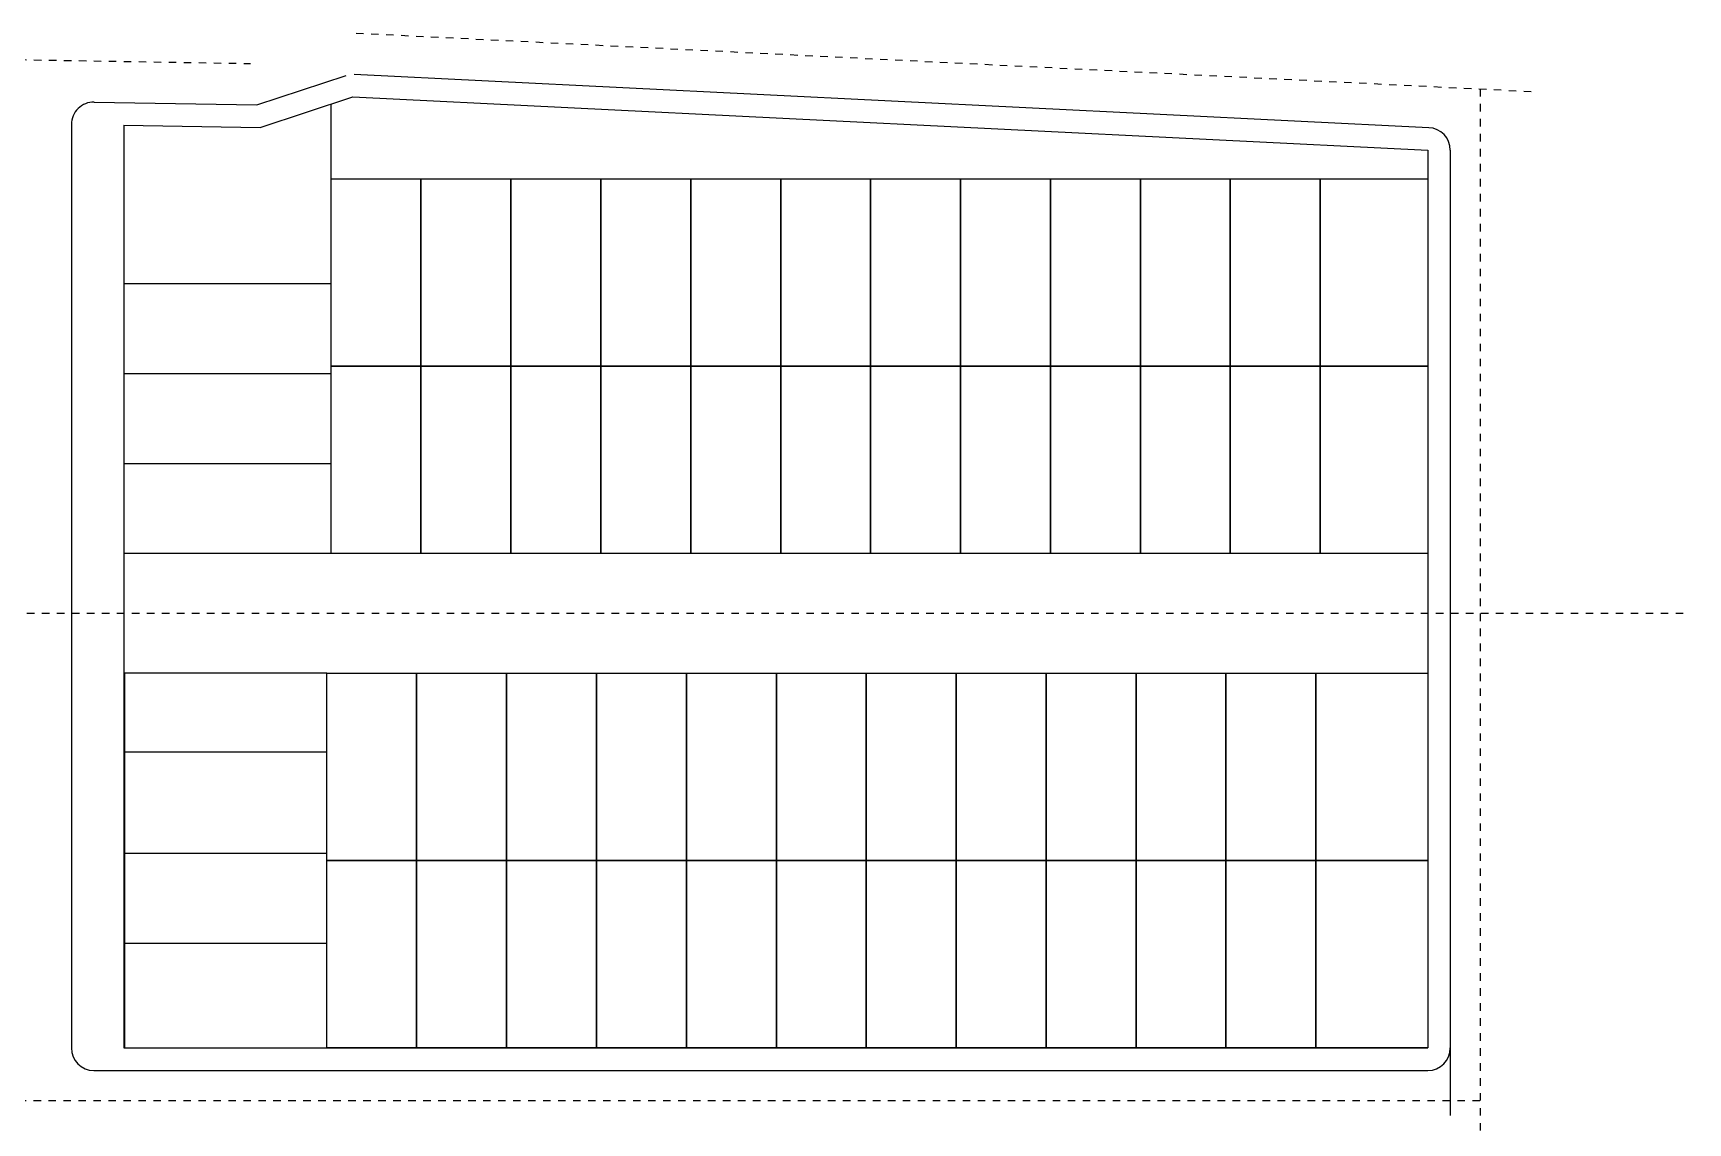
# Model space of a CAD drawing. Header units: millimetres. Extents: x 409504 to 410674, y 7402686 to 14806894.
# Drawn here: x 409906.9 to 410127.7, y 7402931.1 to 7403076.5 of the extents above; entities that cross this region are included whole.
import ezdxf

# ---------------------------------------------------------------- set-up
doc = ezdxf.new("R2010")
doc.units = ezdxf.units.MM
doc.linetypes.add('JIS_02_1.0', pattern=[2, 1, -1])
doc.layers.add('DIVISAS', color=1, linetype='Continuous', lineweight=25)
for name, color, linetype in [('G_meiofio', 8, 'Continuous'), ('G_quadra', 4, 'Continuous'), ('G_txareasdatas', 1, 'Continuous'), ('Piscina', 4, 'Continuous')]:
    doc.layers.add(name, color=color, linetype=linetype)

msp = doc.modelspace()

# ---------------------------------------------------------------- linework, layer by layer
at = {"layer": 'DIVISAS'}
for p, q in [((409919.01, 7403043.07), (409946.59, 7403043.07)), ((409919.01, 7403031.07), (409946.59, 7403031.07)), ((409919.01, 7403019.07), (409946.59, 7403019.07)), ((409919.08, 7402980.59), (409946.08, 7402980.59)), ((409919.08, 7402967.07), (409946.08, 7402967.07)), ((409919.08, 7402955.07), (409946.08, 7402955.07))]:
    msp.add_line(p, q, dxfattribs=at)
at = {"layer": 'G_meiofio', "linetype": 'JIS_02_1.0'}
for p, q in [((409950.01, 7403076.5), (410107.37, 7403068.68)), ((409899.01, 7403073.05), (409935.91, 7403072.44)), ((410100.01, 7403069.04), (410100.01, 7402721.23)), ((409704.96, 7402934.07), (410100.01, 7402934.07))]:
    msp.add_line(p, q, dxfattribs=at)
at = {"layer": 'G_meiofio'}
for p, q in [((409936.75, 7403066.93), (409948.66, 7403070.86)), ((409949.73, 7403071), (410093.16, 7403063.88)), ((409915.06, 7403067.29), (409936.75, 7403066.93)), ((409912.01, 7403064.34), (409912.01, 7402941.06)), ((410096.01, 7403060.88), (410096.01, 7402932.07)), ((409915.01, 7402938.07), (410093.01, 7402938.07))]:
    msp.add_line(p, q, dxfattribs=at)
at = {"layer": 'G_meiofio', "linetype": 'JIS_02_1.0'}
msp.add_lwpolyline([(409686.09, 7402999.07), (410127.72, 7402999.07)], dxfattribs=at)
at = {"layer": 'G_meiofio'}
for centre, start, end in [((409915.01, 7403064.29), 89.0484, 180), ((410093.01, 7403060.88), 359.9994, 87.1558), ((409915.01, 7402941.07), 180, 270), ((410093.01, 7402941.07), 270, 360)]:
    msp.add_arc(centre, 3, start, end, dxfattribs=at)
at = {"layer": 'G_quadra'}
for p, q in [((409949.59, 7403068.01), (410093.01, 7403060.88)), ((409919.01, 7403064.22), (409937.2, 7403063.92)), ((409919.01, 7403064.22), (409919.01, 7402941.07)), ((409919.01, 7403064.22), (409937.2, 7403063.92)), ((410093.01, 7403060.88), (410093.01, 7402941.07)), ((409919.01, 7402941.07), (410093.01, 7402941.07))]:
    msp.add_line(p, q, dxfattribs=at)
at = {"layer": 'G_txareasdatas'}
for points in [[(409946.66, 7403057.07), (409946.66, 7403067.04)], [(409946.66, 7403032.07), (409946.66, 7403057.07), (409958.66, 7403057.07), (409958.66, 7403032.07), (409946.66, 7403032.07)], [(409958.66, 7403032.07), (409958.66, 7403057.07), (409970.66, 7403057.07), (409970.66, 7403032.07), (409958.66, 7403032.07)], [(409970.66, 7403032.07), (409970.66, 7403057.07), (409982.66, 7403057.07), (409982.66, 7403032.07), (409970.66, 7403032.07)], [(409982.66, 7403032.07), (409982.66, 7403057.07), (409994.66, 7403057.07), (409994.66, 7403032.07), (409982.66, 7403032.07)], [(409994.66, 7403032.07), (409994.66, 7403057.07), (410006.66, 7403057.07), (410006.66, 7403032.07), (409994.66, 7403032.07)], [(410006.66, 7403032.07), (410006.66, 7403057.07), (410018.66, 7403057.07), (410018.66, 7403032.07), (410006.66, 7403032.07)], [(410018.66, 7403032.07), (410018.66, 7403057.07), (410030.66, 7403057.07), (410030.66, 7403032.07), (410018.66, 7403032.07)], [(410030.66, 7403032.07), (410030.66, 7403057.07), (410042.66, 7403057.07), (410042.66, 7403032.07), (410030.66, 7403032.07)], [(410042.66, 7403032.07), (410042.66, 7403057.07), (410054.66, 7403057.07), (410054.66, 7403032.07), (410042.66, 7403032.07)], [(410054.66, 7403032.07), (410054.66, 7403057.07), (410066.66, 7403057.07), (410066.66, 7403032.07), (410054.66, 7403032.07)], [(410066.66, 7403032.07), (410066.66, 7403057.07), (410078.66, 7403057.07), (410078.66, 7403032.07), (410066.66, 7403032.07)], [(410078.66, 7403032.07), (410078.66, 7403057.07), (410093.01, 7403057.07), (410093.01, 7403032.07), (410078.66, 7403032.07)], [(409946.66, 7403007.07), (409946.66, 7403032.07), (409958.66, 7403032.07), (409958.66, 7403007.07), (409946.66, 7403007.07)], [(409958.66, 7403007.07), (409958.66, 7403032.07), (409970.66, 7403032.07), (409970.66, 7403007.07), (409958.66, 7403007.07)], [(409970.66, 7403007.07), (409970.66, 7403032.07), (409982.66, 7403032.07), (409982.66, 7403007.07), (409970.66, 7403007.07)], [(409982.66, 7403007.07), (409982.66, 7403032.07), (409994.66, 7403032.07), (409994.66, 7403007.07), (409982.66, 7403007.07)], [(409994.66, 7403007.07), (409994.66, 7403032.07), (410006.66, 7403032.07), (410006.66, 7403007.07), (409994.66, 7403007.07)], [(410006.66, 7403007.07), (410006.66, 7403032.07), (410018.66, 7403032.07), (410018.66, 7403007.07), (410006.66, 7403007.07)], [(410018.66, 7403007.07), (410018.66, 7403032.07), (410030.66, 7403032.07), (410030.66, 7403007.07), (410018.66, 7403007.07)], [(410030.66, 7403007.07), (410030.66, 7403032.07), (410042.66, 7403032.07), (410042.66, 7403007.07), (410030.66, 7403007.07)], [(410042.66, 7403007.07), (410042.66, 7403032.07), (410054.66, 7403032.07), (410054.66, 7403007.07), (410042.66, 7403007.07)], [(410054.66, 7403007.07), (410054.66, 7403032.07), (410066.66, 7403032.07), (410066.66, 7403007.07), (410054.66, 7403007.07)], [(410066.66, 7403007.07), (410066.66, 7403032.07), (410078.66, 7403032.07), (410078.66, 7403007.07), (410066.66, 7403007.07)], [(410078.66, 7403007.07), (410078.66, 7403032.07), (410093.01, 7403032.07), (410093.01, 7403007.07), (410078.66, 7403007.07)], [(409946.66, 7403007.07), (409919.01, 7403007.07)], [(409946.08, 7402966.07), (409946.08, 7402991.07), (409958.08, 7402991.07), (409958.08, 7402966.07), (409946.08, 7402966.07)], [(409958.08, 7402966.07), (409958.08, 7402991.07), (409970.08, 7402991.07), (409970.08, 7402966.07), (409958.08, 7402966.07)], [(409970.08, 7402966.07), (409970.08, 7402991.07), (409982.08, 7402991.07), (409982.08, 7402966.07), (409970.08, 7402966.07)], [(409982.08, 7402966.07), (409982.08, 7402991.07), (409994.08, 7402991.07), (409994.08, 7402966.07), (409982.08, 7402966.07)], [(409994.08, 7402966.07), (409994.08, 7402991.07), (410006.08, 7402991.07), (410006.08, 7402966.07), (409994.08, 7402966.07)], [(410006.08, 7402966.07), (410006.08, 7402991.07), (410018.08, 7402991.07), (410018.08, 7402966.07), (410006.08, 7402966.07)], [(410018.08, 7402966.07), (410018.08, 7402991.07), (410030.08, 7402991.07), (410030.08, 7402966.07), (410018.08, 7402966.07)], [(410030.08, 7402966.07), (410030.08, 7402991.07), (410042.08, 7402991.07), (410042.08, 7402966.07), (410030.08, 7402966.07)], [(410042.08, 7402966.07), (410042.08, 7402991.07), (410054.08, 7402991.07), (410054.08, 7402966.07), (410042.08, 7402966.07)], [(410054.08, 7402966.07), (410054.08, 7402991.07), (410066.08, 7402991.07), (410066.08, 7402966.07), (410054.08, 7402966.07)], [(410066.08, 7402966.07), (410066.08, 7402991.07), (410078.08, 7402991.07), (410078.08, 7402966.07), (410066.08, 7402966.07)], [(410078.08, 7402966.07), (410078.08, 7402991.07), (410093.01, 7402991.07), (410093.01, 7402966.07), (410078.08, 7402966.07)], [(409946.08, 7402941.07), (409946.08, 7402966.07), (409958.08, 7402966.07), (409958.08, 7402941.07), (409946.08, 7402941.07)], [(409958.08, 7402941.07), (409958.08, 7402966.07), (409970.08, 7402966.07), (409970.08, 7402941.07), (409958.08, 7402941.07)], [(409970.08, 7402941.07), (409970.08, 7402966.07), (409982.08, 7402966.07), (409982.08, 7402941.07), (409970.08, 7402941.07)], [(409982.08, 7402941.07), (409982.08, 7402966.07), (409994.08, 7402966.07), (409994.08, 7402941.07), (409982.08, 7402941.07)], [(409994.08, 7402941.07), (409994.08, 7402966.07), (410006.08, 7402966.07), (410006.08, 7402941.07), (409994.08, 7402941.07)], [(410006.08, 7402941.07), (410006.08, 7402966.07), (410018.08, 7402966.07), (410018.08, 7402941.07), (410006.08, 7402941.07)], [(410018.08, 7402941.07), (410018.08, 7402966.07), (410030.08, 7402966.07), (410030.08, 7402941.07), (410018.08, 7402941.07)], [(410030.08, 7402941.07), (410030.08, 7402966.07), (410042.08, 7402966.07), (410042.08, 7402941.07), (410030.08, 7402941.07)], [(410042.08, 7402941.07), (410042.08, 7402966.07), (410054.08, 7402966.07), (410054.08, 7402941.07), (410042.08, 7402941.07)], [(410054.08, 7402941.07), (410054.08, 7402966.07), (410066.08, 7402966.07), (410066.08, 7402941.07), (410054.08, 7402941.07)], [(410066.08, 7402941.07), (410066.08, 7402966.07), (410078.08, 7402966.07), (410078.08, 7402941.07), (410066.08, 7402941.07)], [(410078.08, 7402941.07), (410078.08, 7402966.07), (410093.01, 7402966.07), (410093.01, 7402941.07), (410078.08, 7402941.07)]]:
    msp.add_lwpolyline(points, dxfattribs=at)
msp.add_lwpolyline([(409946.08, 7402991.07), (409919.08, 7402991.07), (409919.08, 7402941.07), (409946.08, 7402941.07)], close=True, dxfattribs=at)
at = {"layer": 'Piscina'}
msp.add_line((409937.2, 7403063.92), (409949.59, 7403068.01), dxfattribs=at)

doc.saveas('drawing.dxf')
